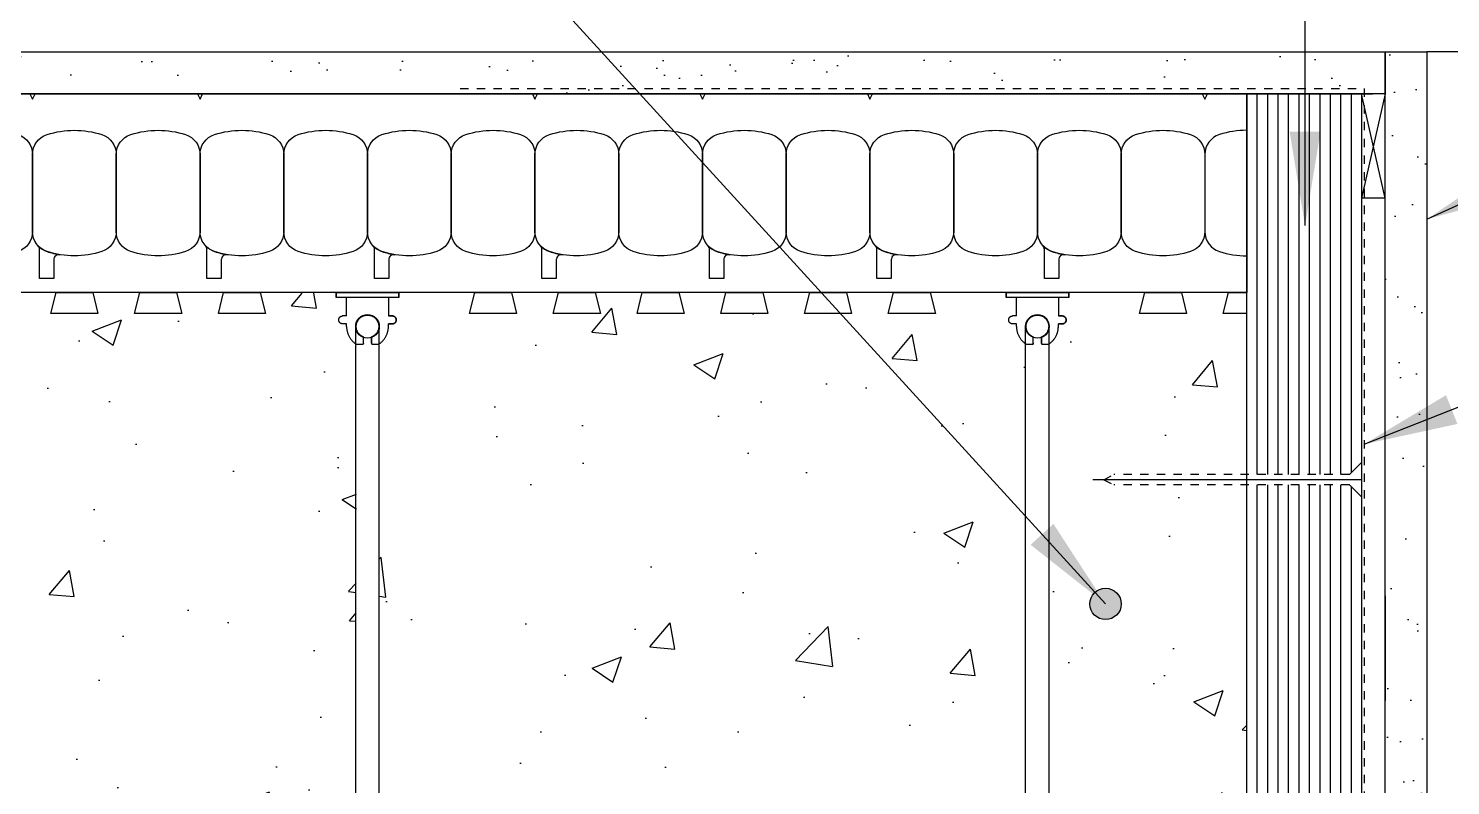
# Model space of a CAD drawing. Header units: inches. Extents: x 2950.6 to 3006.8, y 456.5 to 541.5.
# Drawn here: x 2969.17 to 2986.16, y 522.38 to 531.43 of the extents above; entities that cross this region are included whole.
import ezdxf

# ---------------------------------------------------------------- set-up
doc = ezdxf.new("R2010")
doc.units = ezdxf.units.IN
doc.header["$LTSCALE"] = 0.5
doc.header["$MEASUREMENT"] = 0
doc.linetypes.add('DASHED2', pattern=[0.375, 0.25, -0.125])
doc.linetypes.add('HIDDEN2', pattern=[0.1875, 0.125, -0.0625])
doc.layers.get('0').update_dxf_attribs({"linetype": 'CONTINUOUS'})
for name, color, linetype in [('HATCH', 12, 'CONTINUOUS'), ('LINE18', 9, 'CONTINUOUS'), ('line25', 2, 'CONTINUOUS'), ('LINE50', 5, 'CONTINUOUS'), ('LINE65', 3, 'CONTINUOUS'), ('LINE9', 9, 'CONTINUOUS'), ('TEXT', 4, 'CONTINUOUS')]:
    doc.layers.add(name, color=color, linetype=linetype)
doc.styles.add('DIM', font='romans.shx', dxfattribs={"width": 0.7})
doc.dimstyles.new('ext_12', dxfattribs={"dimscale": 12, "dimtxt": 0.09375, "dimasz": 0.09375, "dimexe": 0.09375, "dimexo": 0.0625, "dimgap": 0.0625, "dimtad": 1, "dimdec": 1, "dimzin": 3, "dimdsep": 46, "dimlunit": 4, "dimtxsty": 'DIM', "dimcen": 0.09, "dimdle": 0.09375, "dimclrt": 4, "dimadec": 0, "dimazin": 0, "dimtfac": 1, "dimtdec": 1, "dimtmove": 2, "dimatfit": 3, "dimfxl": 0, "dimfrac": 2, "dimtolj": 1, "dimtzin": 0, "dimarcsym": 0})

# ---------------------------------------------------------------- blocks, each defined once
blk = doc.blocks.new('Connector')
blk.add_point((0.271, 0))
at = {"layer": 'LINE9'}
for p, q in [((0, 0.375), (0, -0.375)), ((0.062, -0.375), (0.062, 0.375)), ((0.281, 0.25), (0.062, 0.25))]:
    blk.add_line(p, q, dxfattribs=at)
for points, weights in [([(0.007, 0.375), (0.004, 0.375), (0, 0.375)], [1, 0.972587069138, 0.950305488115]), ([(0.327, 0.343), (0.308, 0.343), (0.281, 0.317), (0.281, 0.297)], [1, 0.85355339, 0.85355339, 1]), ([(0.328, 0.343), (0.327, 0.343), (0.327, 0.343)], [1, 0.70710678, 1]), ([(0.375, 0.297), (0.375, 0.317), (0.348, 0.343), (0.329, 0.343)], [1, 0.85355339, 0.85355339, 1]), ([(0.406, 0.25), (0.546, 0.25), (0.619, 0.131)], [0.958404415409, 0.794674173519, 0.864651571113]), ([(0.619, 0.052), (0.612, 0.049), (0.604, 0.049)], [0.83615024178, 0.892081430621, 1]), ([(0.619, -0.131), (0.546, -0.25), (0.406, -0.25)], [0.864651574428, 0.794674169686, 0.958404415195]), ([(0.604, -0.049), (0.612, -0.049), (0.619, -0.052)], [1, 0.89208144177, 0.836150253337]), ([(0.281, -0.297), (0.281, -0.317), (0.308, -0.343), (0.327, -0.343)], [1, 0.85355339, 0.85355339, 1]), ([(0.327, -0.343), (0.281, -0.343), (0.281, -0.297)], [1, 0.70710678, 1]), ([(0.329, -0.343), (0.348, -0.343), (0.375, -0.317), (0.375, -0.297)], [1, 0.85355339, 0.85355339, 1]), ([(0.375, -0.297), (0.375, -0.343), (0.329, -0.343)], [1, 0.70710678, 1]), ([(0, -0.375), (0.004, -0.375), (0.007, -0.375)], [0.950305488115, 0.972587069138, 1])]:
    blk.add_rational_spline(points, weights, degree=2, dxfattribs=at)
for points, degree in [([(0, 0.375), (0.002, 0.375), (0.005, 0.375), (0.007, 0.375)], 3), ([(0.007, 0.375), (0.021, 0.375), (0.051, 0.375), (0.062, 0.375), (0.062, 0.375)], 3), ([(0.327, 0.343), (0.327, 0.343), (0.328, 0.343), (0.328, 0.343)], 3), ([(0.328, 0.343), (0.329, 0.343), (0.329, 0.343), (0.329, 0.343)], 3), ([(0.281, 0.25), (0.281, 0.297)], 1), ([(0.375, 0.25), (0.375, 0.297)], 1), ([(0.406, 0.25), (0.375, 0.25)], 1), ([(0.406, 0.25), (0.406, 0.25)], 1), ([(0.406, 0.25), (0.406, 0.25)], 1), ([(0.406, 0.25), (0.406, 0.25)], 1), ([(0.406, 0.25), (0.406, 0.25)], 1), ([(0.406, 0.25), (0.406, 0.25)], 1), ([(0.406, 0.25), (0.406, 0.25)], 1), ([(0.406, 0.25), (0.406, 0.25)], 1), ([(0.406, 0.25), (0.406, 0.25)], 1), ([(0.406, 0.25), (0.406, 0.25)], 1), ([(0.406, 0.25), (0.406, 0.25)], 1), ([(0.406, 0.25), (0.406, 0.25)], 1), ([(0.406, 0.25), (0.406, 0.25)], 1), ([(0.406, 0.25), (0.406, 0.25)], 1), ([(0.406, 0.25), (0.406, 0.25)], 1), ([(0.406, 0.25), (0.406, 0.25)], 1), ([(0.406, 0.25), (0.406, 0.25)], 1), ([(0.406, 0.25), (0.406, 0.25)], 1), ([(0.406, 0.25), (0.406, 0.25)], 1), ([(0.406, 0.25), (0.406, 0.25)], 1), ([(0.406, 0.25), (0.406, 0.25)], 1), ([(0.406, 0.25), (0.406, 0.25)], 1), ([(0.406, 0.25), (0.406, 0.25)], 1), ([(0.406, 0.25), (0.406, 0.25)], 1), ([(0.406, 0.25), (0.406, 0.25)], 1), ([(0.604, 0.049), (0.532, 0.049)], 1), ([(0.532, 0.049), (0.532, 0.049)], 1), ([(0.532, 0.049), (0.532, 0.049)], 1), ([(0.532, 0.049), (0.532, 0.049)], 1), ([(0.532, 0.049), (0.532, 0.049)], 1), ([(0.532, 0.049), (0.532, 0.049)], 1), ([(0.532, 0.049), (0.532, 0.049)], 1), ([(0.532, 0.049), (0.532, 0.049)], 1), ([(0.532, 0.049), (0.532, 0.049)], 1), ([(0.532, 0.049), (0.532, 0.049)], 1), ([(0.532, 0.049), (0.532, 0.049)], 1), ([(0.604, 0.049), (0.609, 0.049), (0.614, 0.05), (0.619, 0.052)], 3), ([(0.604, 0.049), (0.604, 0.049)], 1), ([(0.604, 0.049), (0.604, 0.049)], 1), ([(0.604, 0.049), (0.604, 0.049)], 1), ([(0.604, 0.049), (0.604, 0.049)], 1), ([(0.619, 0.131), (0.619, 0.052)], 1), ([(0.619, 0.131), (0.619, 0.131)], 1), ([(0.619, 0.131), (0.619, 0.131)], 1), ([(0.619, 0.131), (0.619, 0.131)], 1), ([(0.619, 0.131), (0.619, 0.131)], 1), ([(0.532, -0.049), (0.604, -0.049)], 1), ([(0.604, -0.049), (0.58, -0.049), (0.556, -0.049), (0.532, -0.049)], 3), ([(0.532, -0.049), (0.532, -0.049)], 1), ([(0.532, -0.049), (0.532, -0.049)], 1), ([(0.532, -0.049), (0.532, -0.049)], 1), ([(0.532, -0.049), (0.532, -0.049)], 1), ([(0.619, -0.052), (0.614, -0.05), (0.609, -0.049), (0.604, -0.049)], 3), ([(0.604, -0.049), (0.604, -0.049)], 1), ([(0.604, -0.049), (0.604, -0.049)], 1), ([(0.604, -0.049), (0.604, -0.049)], 1), ([(0.604, -0.049), (0.604, -0.049)], 1), ([(0.604, -0.049), (0.604, -0.049)], 1), ([(0.604, -0.049), (0.604, -0.049)], 1), ([(0.604, -0.049), (0.604, -0.049)], 1), ([(0.604, -0.049), (0.604, -0.049)], 1), ([(0.619, -0.052), (0.619, -0.131)], 1), ([(0.619, -0.131), (0.619, -0.131)], 1), ([(0.619, -0.131), (0.619, -0.131)], 1), ([(0.619, -0.131), (0.619, -0.131)], 1), ([(0.619, -0.131), (0.619, -0.131)], 1), ([(0.062, -0.25), (0.281, -0.25)], 1), ([(0.281, -0.297), (0.281, -0.25)], 1), ([(0.281, -0.25), (0.281, -0.297)], 1), ([(0.375, -0.25), (0.375, -0.297)], 1), ([(0.375, -0.297), (0.375, -0.25)], 1), ([(0.406, -0.25), (0.375, -0.25)], 1), ([(0.406, -0.25), (0.406, -0.25)], 1), ([(0.406, -0.25), (0.406, -0.25)], 1), ([(0.406, -0.25), (0.406, -0.25)], 1), ([(0.406, -0.25), (0.406, -0.25)], 1), ([(0.406, -0.25), (0.406, -0.25)], 1), ([(0.406, -0.25), (0.406, -0.25)], 1), ([(0.406, -0.25), (0.406, -0.25)], 1), ([(0.406, -0.25), (0.406, -0.25)], 1), ([(0.406, -0.25), (0.406, -0.25)], 1), ([(0.406, -0.25), (0.406, -0.25)], 1), ([(0.406, -0.25), (0.406, -0.25)], 1), ([(0.007, -0.375), (0.005, -0.375), (0.002, -0.375), (0, -0.375)], 3), ([(0.062, -0.375), (0.062, -0.375), (0.051, -0.375), (0.021, -0.375), (0.007, -0.375)], 3), ([(0.328, -0.343), (0.328, -0.343), (0.327, -0.343), (0.327, -0.343)], 3), ([(0.329, -0.343), (0.329, -0.343), (0.329, -0.343), (0.328, -0.343)], 3)]:
    blk.add_open_spline(points, degree=degree, dxfattribs=at)
for points, weights, knots in [([(0.062, 0.375), (0.062, 0.375), (0.046, 0.375), (0.03, 0.375), (0.007, 0.375)], [0.868718858569, 0.861102746415, 1, 0.861102734288, 0.868718859898], [0, 0, 0, 0.5, 0.5, 1, 1, 1]), ([(0.532, 0.049), (0.472, 0.203), (0.333, 0.113), (0.157, 0), (0.333, -0.113), (0.472, -0.203), (0.532, -0.049)], [0.899508922286, 0.599718215298, 1, 0.54226024, 1, 0.599718224335, 0.899508908749], [0, 0, 0, 0.318112, 0.318112, 0.681888, 0.681888, 1, 1, 1]), ([(0.007, -0.375), (0.03, -0.375), (0.046, -0.375), (0.062, -0.375), (0.062, -0.375)], [0.868718859319, 0.861102739573, 1, 0.861102742958, 0.868718858948], [0, 0, 0, 0.5, 0.5, 1, 1, 1])]:
    blk.add_rational_spline(points, weights, degree=2, knots=knots, dxfattribs=at)

msp = doc.modelspace()

# ---------------------------------------------------------------- hatches: boundary and pattern name
at = {"layer": 'HATCH'}
h = msp.add_hatch(dxfattribs=at)
h.set_pattern_fill('AR-SAND', color=256, scale=0.5)
h.set_pattern_definition([(37.5, (82.3236, 43.5974), (-0.03149668, 0.96341188), [0, -0.76, 0, -0.85, 0, -0.8125]), (7.5, (82.3236, 43.5974), (0.88488835, 1.41107303), [0, -0.41, 0, -0.685, 0, -0.2625]), (327.5, (81.7086, 43.5974), (1.55707093, 0.00282953), [0, -0.25, 0, -0.9, 0, -1.175]), (317.5, (81.7086, 43.5974), (1.5030633, 0.4388378), [0, -0.125, 0, -0.59, 0, -0.675])])
h.paths.add_polyline_path([(2985.373, 531.151), (2961.613, 531.151), (2961.613, 530.651), (2985.373, 530.651)])
h.paths.add_polyline_path([(2985.873, 531.151), (2985.373, 531.151), (2985.373, 530.651), (2985.373, 527.161), (2985.373, 520.276), (2985.873, 520.276)])
h = msp.add_hatch(dxfattribs=at)
h.set_pattern_fill('AR-CONC', color=256, scale=0.5)
h.set_pattern_definition([(50, (0, 0), (3.586301, -0.3137607), [0.375, -4.125]), (355, (0, 0), (-0.6937567, 3.7609607), [0.3, -3.3]), (100.45144, (0.299, -0.026), (2.8925442, 3.4472), [0.318701, -3.5057106]), (46.1842, (0, 1), (5.3362067, -0.8275964), [0.5625, -6.1875]), (96.63564, (0.4447, 0.931), (4.67331, 4.870593), [0.478052, -5.258569]), (351.18416, (0, 1), (4.67331, 4.870593), [0.45, -4.95]), (21, (0.5, 0.75), (2.9845353, -2.0130945), [0.375, -4.125]), (326, (0.5, 0.75), (1.2165767, 3.6257502), [0.3, -3.3]), (71.45144, (0.7487, 0.5822), (4.201112, 1.6126558), [0.318701, -3.5057106]), (37.5, (0, 0), (0.0607993, 1.66446927), [0, -3.26, 0, -3.35, 0, -3.3125]), (7.5, (0, 0), (1.3153477, 1.9720586), [0, -1.91, 0, -3.185, 0, -1.2625]), (327.5, (-1.115, 0), (2.6691122, -0.11277436), [0, -1.25, 0, -3.9, 0, -5.175]), (317.5, (-1.615, 0), (2.9159308, 0.500525), [0, -1.625, 0, -2.59, 0, -3.675])])
h.paths.add_polyline_path([(2965.597, 528.268), (2972.847, 528.268), (2973.091, 527.657), (2973.081, 516.388), (2972.847, 515.776), (2965.597, 515.776), (2965.363, 516.388), (2965.363, 527.663)])
h.paths.add_polyline_path([(2973.597, 528.268), (2980.847, 528.268), (2981.091, 527.657), (2981.081, 516.388), (2980.847, 515.776), (2973.597, 515.776), (2973.363, 516.388), (2973.363, 527.663)])
h.paths.add_polyline_path([(2981.597, 528.268), (2983.722, 528.268), (2983.722, 515.776), (2981.597, 515.776), (2981.363, 516.388), (2981.363, 527.663)])
h.paths.add_polyline_path([(2961.613, 528.276), (2964.847, 528.276), (2965.13, 527.657), (2965.091, 516.395), (2964.847, 515.776), (2961.613, 515.776), (2961.613, 521.151), (2962.613, 522.151), (2960.613, 522.151), (2961.613, 523.151)])
at = {"layer": 'LINE65'}
msp.add_hatch(color=256, dxfattribs=at).paths.add_polyline_path([(2982.222, 524.555, 1), (2981.847, 524.555, 1)])

# ---------------------------------------------------------------- linework, layer by layer
at = {"layer": 'HATCH'}
for p, q in [((2995.259, 531.151), (2985.873, 531.151)), ((2983.847, 526.102), (2983.847, 530.651)), ((2983.972, 526.102), (2983.972, 530.651)), ((2984.097, 526.102), (2984.097, 530.651)), ((2984.222, 526.102), (2984.222, 530.651)), ((2984.347, 526.102), (2984.347, 530.651)), ((2984.597, 526.102), (2984.597, 530.651)), ((2984.722, 526.102), (2984.722, 530.651)), ((2984.847, 526.102), (2984.847, 530.651)), ((2984.972, 526.126), (2984.972, 530.651)), ((2985.373, 529.401), (2985.092, 530.651)), ((2985.373, 530.651), (2985.092, 529.401)), ((2985.092, 526.039), (2981.885, 526.039)), ((2983.847, 518.061), (2983.847, 525.977)), ((2983.972, 518.061), (2983.972, 525.977)), ((2984.097, 520.751), (2984.097, 525.977)), ((2984.222, 520.759), (2984.222, 525.977)), ((2984.347, 520.759), (2984.347, 525.977)), ((2984.597, 520.759), (2984.597, 525.977)), ((2984.722, 520.759), (2984.722, 525.977)), ((2984.847, 520.759), (2984.847, 525.977)), ((2984.972, 520.759), (2984.972, 525.953))]:
    msp.add_line(p, q, dxfattribs=at)
at = {"layer": 'HATCH', "color": 4, "linetype": 'DASHED2', "ltscale": 0.5}
for p, q in [((2974.328, 530.713), (2985.123, 530.713)), ((2985.123, 530.713), (2985.123, 518.996))]:
    msp.add_line(p, q, dxfattribs=at)
at = {"layer": 'LINE18'}
for p, q in [((2984.948, 526.102), (2985.092, 526.246)), ((2984.948, 525.977), (2985.092, 525.833))]:
    msp.add_line(p, q, dxfattribs=at)
at = {"layer": 'LINE18', "linetype": 'HIDDEN2'}
for p, q in [((2982.015, 526.039), (2982.135, 526.102)), ((2982.015, 526.039), (2982.135, 525.977)), ((2984.948, 526.102), (2982.135, 526.102)), ((2984.948, 525.977), (2982.135, 525.977))]:
    msp.add_line(p, q, dxfattribs=at)
at = {"layer": 'line25'}
for p, q in [((2983.722, 530.651), (2985.222, 530.651)), ((2983.722, 526.039), (2983.722, 530.651)), ((2984.472, 526.102), (2984.472, 530.651)), ((2985.092, 530.651), (2985.092, 516.257)), ((2983.722, 528.276), (2961.613, 528.276)), ((2983.722, 516.257), (2983.722, 526.039)), ((2984.472, 520.759), (2984.472, 525.977))]:
    msp.add_line(p, q, dxfattribs=at)
for points in [[(2969.941, 528.276), (2970.003, 528.026), (2969.441, 528.026), (2969.503, 528.276)], [(2970.941, 528.276), (2971.003, 528.026), (2970.441, 528.026), (2970.503, 528.276)], [(2971.941, 528.276), (2972.003, 528.026), (2971.441, 528.026), (2971.503, 528.276)], [(2974.941, 528.276), (2975.003, 528.026), (2974.441, 528.026), (2974.503, 528.276)], [(2975.941, 528.276), (2976.003, 528.026), (2975.441, 528.026), (2975.503, 528.276)], [(2976.941, 528.276), (2977.003, 528.026), (2976.441, 528.026), (2976.503, 528.276)], [(2977.941, 528.276), (2978.003, 528.026), (2977.441, 528.026), (2977.503, 528.276)], [(2978.941, 528.276), (2979.003, 528.026), (2978.441, 528.026), (2978.503, 528.276)], [(2979.941, 528.276), (2980.003, 528.026), (2979.441, 528.026), (2979.503, 528.276)], [(2982.941, 528.276), (2983.003, 528.026), (2982.441, 528.026), (2982.503, 528.276)]]:
    msp.add_lwpolyline(points, close=True, dxfattribs=at)
msp.add_lwpolyline([(2983.722, 528.026), (2983.441, 528.026), (2983.503, 528.276), (2983.722, 528.276)], dxfattribs=at)
at = {"layer": 'LINE50'}
for p, q in [((2961.613, 530.651), (2983.722, 530.651)), ((2983.722, 530.651), (2983.722, 528.276))]:
    msp.add_line(p, q, dxfattribs=at)
at = {"layer": 'LINE65'}
msp.add_circle((2982.035, 524.555), 0.188, dxfattribs=at)
at = {"layer": 'LINE9'}
for p, q in [((2961.613, 531.151), (2985.873, 531.151)), ((2985.373, 521.161), (2985.373, 531.151)), ((2985.873, 531.151), (2985.873, 520.276)), ((2985.373, 529.401), (2985.092, 529.401)), ((2973.081, 516.182), (2973.081, 527.87)), ((2973.363, 516.182), (2973.363, 527.87)), ((2981.081, 516.182), (2981.081, 527.87)), ((2981.363, 516.182), (2981.363, 527.87)), ((2985.373, 524.651), (2985.373, 523.401))]:
    msp.add_line(p, q, dxfattribs=at)
for points in [[(2961.613, 531.151), (2985.373, 531.151), (2985.373, 530.651), (2961.613, 530.651)], [(2969.191, 530.651), (2969.222, 530.586), (2969.253, 530.651)], [(2971.191, 530.651), (2971.222, 530.586), (2971.253, 530.651)], [(2975.191, 530.651), (2975.222, 530.586), (2975.253, 530.651)], [(2977.191, 530.651), (2977.222, 530.586), (2977.253, 530.651)], [(2979.191, 530.651), (2979.222, 530.586), (2979.253, 530.651)], [(2983.191, 530.651), (2983.222, 530.586), (2983.253, 530.651)]]:
    msp.add_lwpolyline(points, close=True, dxfattribs=at)
for points in [[(2969.049, 528.765, -0.157671), (2968.395, 528.765, -0.325305), (2968.222, 529.003), (2968.222, 529.924, -0.325305), (2968.395, 530.162, -0.157671), (2969.049, 530.162, -0.325305), (2969.222, 529.924), (2969.222, 529.003, -0.325305)], [(2970.049, 528.765, -0.157671), (2969.395, 528.765, -0.325305), (2969.222, 529.003), (2969.222, 529.924, -0.325305), (2969.395, 530.162, -0.157671), (2970.049, 530.162, -0.325305), (2970.222, 529.924), (2970.222, 529.003, -0.325305)], [(2971.049, 528.765, -0.157671), (2970.395, 528.765, -0.325305), (2970.222, 529.003), (2970.222, 529.924, -0.325305), (2970.395, 530.162, -0.157671), (2971.049, 530.162, -0.325305), (2971.222, 529.924), (2971.222, 529.003, -0.325305)], [(2972.049, 528.765, -0.157671), (2971.395, 528.765, -0.325305), (2971.222, 529.003), (2971.222, 529.924, -0.325305), (2971.395, 530.162, -0.157671), (2972.049, 530.162, -0.325305), (2972.222, 529.924), (2972.222, 529.003, -0.325305)], [(2973.049, 528.765, -0.157671), (2972.395, 528.765, -0.325305), (2972.222, 529.003), (2972.222, 529.924, -0.325305), (2972.395, 530.162, -0.157671), (2973.049, 530.162, -0.325305), (2973.222, 529.924), (2973.222, 529.003, -0.325305)], [(2974.049, 528.765, -0.157671), (2973.395, 528.765, -0.325305), (2973.222, 529.003), (2973.222, 529.924, -0.325305), (2973.395, 530.162, -0.157671), (2974.049, 530.162, -0.325305), (2974.222, 529.924), (2974.222, 529.003, -0.325305)], [(2975.049, 528.765, -0.157671), (2974.395, 528.765, -0.325305), (2974.222, 529.003), (2974.222, 529.924, -0.325305), (2974.395, 530.162, -0.157671), (2975.049, 530.162, -0.325305), (2975.222, 529.924), (2975.222, 529.003, -0.325305)], [(2976.049, 528.765, -0.157671), (2975.395, 528.765, -0.325305), (2975.222, 529.003), (2975.222, 529.924, -0.325305), (2975.395, 530.162, -0.157671), (2976.049, 530.162, -0.325305), (2976.222, 529.924), (2976.222, 529.003, -0.325305)], [(2977.049, 528.765, -0.157671), (2976.395, 528.765, -0.325305), (2976.222, 529.003), (2976.222, 529.924, -0.325305), (2976.395, 530.162, -0.157671), (2977.049, 530.162, -0.325305), (2977.222, 529.924), (2977.222, 529.003, -0.325305)], [(2978.049, 528.765, -0.157671), (2977.395, 528.765, -0.325305), (2977.222, 529.003), (2977.222, 529.924, -0.325305), (2977.395, 530.162, -0.157671), (2978.049, 530.162, -0.325305), (2978.222, 529.924), (2978.222, 529.003, -0.325305)], [(2979.049, 528.765, -0.157671), (2978.395, 528.765, -0.325305), (2978.222, 529.003), (2978.222, 529.924, -0.325305), (2978.395, 530.162, -0.157671), (2979.049, 530.162, -0.325305), (2979.222, 529.924), (2979.222, 529.003, -0.325305)], [(2980.049, 528.765, -0.157671), (2979.395, 528.765, -0.325305), (2979.222, 529.003), (2979.222, 529.924, -0.325305), (2979.395, 530.162, -0.157671), (2980.049, 530.162, -0.325305), (2980.222, 529.924), (2980.222, 529.003, -0.325305)], [(2981.049, 528.765, -0.157671), (2980.395, 528.765, -0.325305), (2980.222, 529.003), (2980.222, 529.924, -0.325305), (2980.395, 530.162, -0.157671), (2981.049, 530.162, -0.325305), (2981.222, 529.924), (2981.222, 529.003, -0.325305)], [(2982.049, 528.765, -0.157671), (2981.395, 528.765, -0.325305), (2981.222, 529.003), (2981.222, 529.924, -0.325305), (2981.395, 530.162, -0.157671), (2982.049, 530.162, -0.325305), (2982.222, 529.924), (2982.222, 529.003, -0.325305)], [(2983.049, 528.765, -0.157671), (2982.395, 528.765, -0.325305), (2982.222, 529.003), (2982.222, 529.924, -0.325305), (2982.395, 530.162, -0.157671), (2983.049, 530.162, -0.325305), (2983.222, 529.924), (2983.222, 529.003, -0.325305)], [(2969.395, 528.765, 0.037267), (2969.549, 528.727, 0.463036), (2969.476, 528.666), (2969.476, 528.444), (2969.305, 528.444), (2969.305, 528.79, 0.189002), (2969.289, 528.833, 0.128407)], [(2971.395, 528.765, 0.037267), (2971.549, 528.727, 0.463036), (2971.476, 528.666), (2971.476, 528.444), (2971.305, 528.444), (2971.305, 528.79, 0.189002), (2971.289, 528.833, 0.128407)], [(2973.395, 528.765, 0.037267), (2973.549, 528.727, 0.463036), (2973.476, 528.666), (2973.476, 528.444), (2973.305, 528.444), (2973.305, 528.79, 0.189002), (2973.289, 528.833, 0.128407)], [(2975.395, 528.765, 0.037267), (2975.549, 528.727, 0.463036), (2975.476, 528.666), (2975.476, 528.444), (2975.305, 528.444), (2975.305, 528.79, 0.189002), (2975.289, 528.833, 0.128407)], [(2977.395, 528.765, 0.037267), (2977.549, 528.727, 0.463036), (2977.476, 528.666), (2977.476, 528.444), (2977.305, 528.444), (2977.305, 528.79, 0.189002), (2977.289, 528.833, 0.128407)], [(2979.395, 528.765, 0.037267), (2979.549, 528.727, 0.463036), (2979.476, 528.666), (2979.476, 528.444), (2979.305, 528.444), (2979.305, 528.79, 0.189002), (2979.289, 528.833, 0.128407)], [(2981.395, 528.765, 0.037267), (2981.549, 528.727, 0.463036), (2981.476, 528.666), (2981.476, 528.444), (2981.305, 528.444), (2981.305, 528.79, 0.189002), (2981.289, 528.833, 0.128407)]]:
    msp.add_lwpolyline(points, format="xyb", close=True, dxfattribs=at)
msp.add_lwpolyline([(2983.722, 530.213, 0.078351), (2983.395, 530.162, 0.325305), (2983.222, 529.924), (2983.222, 529.003, 0.325305), (2983.395, 528.765, 0.078351), (2983.722, 528.713, 0.078351)], format="xyb", dxfattribs=at)
for centre in [(2973.222, 527.87), (2981.222, 527.87)]:
    msp.add_circle(centre, 0.141, dxfattribs=at)

# ---------------------------------------------------------------- block references
at = {"xscale": -1, "rotation": 90}
for p in [(2973.222, 528.276), (2981.222, 528.276)]:
    msp.add_blockref('Connector', p, dxfattribs=at)

# ---------------------------------------------------------------- leaders
at = {"layer": 'TEXT'}
for points in [[(2984.418, 529.074), (2984.418, 541.31), (2986.503, 541.31)], [(2982.035, 524.555), (2968.255, 539.656), (2964.704, 539.656)], [(2985.873, 529.151), (2996.489, 534.035), (2998.194, 534.035)], [(2985.123, 526.463), (2996.352, 530.905), (2998.056, 530.905)]]:
    msp.add_leader(points, dimstyle='ext_12', override={"dimgap": 0.0625, "dimtad": 0}, dxfattribs=at)

doc.saveas('drawing.dxf')
